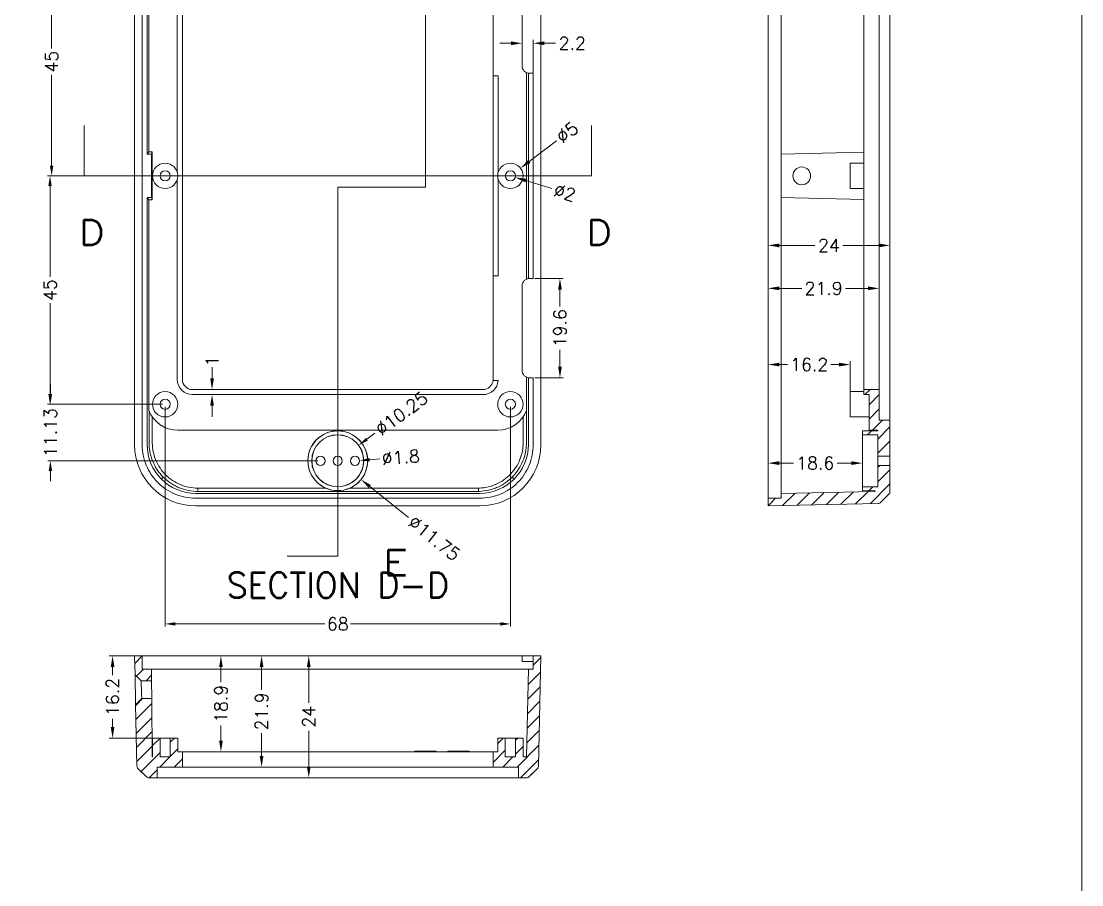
# Model space of a CAD drawing. Header units: millimetres. Extents: x -9806 to -9403, y -2852 to -2311.
# Drawn here: x -9611.5 to -9402.7, y -2581.8 to -2411.7 of the extents above; entities that cross this region are included whole.
import ezdxf
from ezdxf.lldxf.tags import DXFTag

# ---------------------------------------------------------------- set-up
doc = ezdxf.new("R2010")
doc.units = ezdxf.units.MM
doc.layers.get('0').update_dxf_attribs({"linetype": 'CONTINUOUS'})
doc.layers.get('Defpoints').update_dxf_attribs({"linetype": 'CONTINUOUS'})
doc.layers.add('5', color=7, linetype='CONTINUOUS', true_color=0xffffff)
doc.layers.add('dim', color=82, linetype='CONTINUOUS', lineweight=9)
doc.styles.add('DEFAULT', font='simplex.shx')
doc.styles.add('ROMANC', font='romanc.shx', dxfattribs={"bigfont": 'gbcbig.shx'})
tags = doc.linetypes.add('PHANTOM', pattern=[50.5, 18, -6.5, 6.5, -6.5, 6.5, -6.5]).pattern_tags.tags
tags[14:15] = [DXFTag(74, 4), DXFTag(75, 0), DXFTag(340, '0'), DXFTag(46, 0.0), DXFTag(50, 0.0), DXFTag(44, 0.0), DXFTag(45, 0.0)]
tags[12:13] = [DXFTag(74, 4), DXFTag(75, 0), DXFTag(340, '0'), DXFTag(46, 0.0), DXFTag(50, 0.0), DXFTag(44, 0.0), DXFTag(45, 0.0)]
tags[10:11] = [DXFTag(74, 4), DXFTag(75, 0), DXFTag(340, '0'), DXFTag(46, 0.0), DXFTag(50, 0.0), DXFTag(44, 0.0), DXFTag(45, 0.0)]
tags[8:9] = [DXFTag(74, 4), DXFTag(75, 0), DXFTag(340, '0'), DXFTag(46, 0.0), DXFTag(50, 0.0), DXFTag(44, 0.0), DXFTag(45, 0.0)]
tags[6:7] = [DXFTag(74, 4), DXFTag(75, 0), DXFTag(340, '0'), DXFTag(46, 0.0), DXFTag(50, 0.0), DXFTag(44, 0.0), DXFTag(45, 0.0)]
tags[4:5] = [DXFTag(74, 4), DXFTag(75, 0), DXFTag(340, '0'), DXFTag(46, 0.0), DXFTag(50, 0.0), DXFTag(44, 0.0), DXFTag(45, 0.0)]
doc.dimstyles.new('YanXiu', dxfattribs={"dimtxt": 2.5, "dimasz": 2.2, "dimexe": 0.66, "dimexo": 0.66, "dimgap": 0.66, "dimtad": 0, "dimdsep": 46, "dimtxsty": 'ROMANC', "dimcen": 0, "dimclrd": 256, "dimclre": 131, "dimclrt": 42, "dimazin": 2, "dimtfac": 1, "dimtofl": 0, "dimtmove": 0, "dimatfit": 3, "dimfxl": 0, "dimlwd": 5, "dimlwe": 5, "dimarcsym": 0})

# ---------------------------------------------------------------- blocks, each defined once
blk = doc.blocks.new('ASSORTED_DRAFT7')
at = {"color": 32}
blk.add_solid([(1469.37, 922.24), (1469.89, 918.24), (1468.84, 918.24), (1469.37, 922.24)], dxfattribs=at)
blk = doc.blocks.new('ASSORTED_DRAFT8')
at = {"color": 32}
blk.add_solid([(1569.77, 922.24), (1570.3, 918.24), (1569.25, 918.24), (1569.77, 922.24)], dxfattribs=at)
blk = doc.blocks.new('ASSORTED_DRAFT9')
at = {"color": 32}
blk.add_solid([(1509.57, 836.91), (1513.57, 837.44), (1513.57, 836.38), (1509.57, 836.91)], dxfattribs=at)
blk = doc.blocks.new('*D34')
at = {"color": 131, "lineweight": 5}
for p, q in [((-3127.3, -2021.76), (-3127.3, -2012.34)), ((-3111.1, -2019.17), (-3111.1, -2012.34))]:
    blk.add_line(p, q, dxfattribs=at)
at = {"lineweight": 5}
for p, q in [((-3125.1, -2013), (-3123.49, -2013)), ((-3113.3, -2013), (-3114.91, -2013))]:
    blk.add_line(p, q, dxfattribs=at)
for points in [[(-3125.1, -2012.63), (-3125.1, -2013.36), (-3127.3, -2013)], [(-3113.3, -2012.63), (-3113.3, -2013.36), (-3111.1, -2013)]]:
    blk.add_solid(points)
at = {"layer": 'Defpoints', "color": 0}
for p in [(-3127.3, -2013), (-3111.1, -2019.83), (-3127.3, -2022.42)]:
    blk.add_point(p, dxfattribs=at)
at = {"color": 42, "insert": (-3119.2, -2013), "char_height": 2.5, "attachment_point": 5, "style": 'ROMANC'}
blk.add_mtext('16.2', dxfattribs=at)
blk = doc.blocks.new('*D35')
at = {"color": 131, "lineweight": 5}
for p, q in [((-3127.3, -2032.61), (-3127.3, -2033.07)), ((-3108.7, -2032.61), (-3108.7, -2033.07))]:
    blk.add_line(p, q, dxfattribs=at)
at = {"lineweight": 5}
for p, q in [((-3125.1, -2032.41), (-3122.29, -2032.41)), ((-3110.9, -2032.41), (-3113.71, -2032.41))]:
    blk.add_line(p, q, dxfattribs=at)
for points in [[(-3125.1, -2032.04), (-3125.1, -2032.78), (-3127.3, -2032.41)], [(-3110.9, -2032.04), (-3110.9, -2032.78), (-3108.7, -2032.41)]]:
    blk.add_solid(points)
at = {"layer": 'Defpoints', "color": 0}
for p in [(-3127.3, -2031.95), (-3108.7, -2031.95), (-3127.3, -2032.41)]:
    blk.add_point(p, dxfattribs=at)
at = {"color": 42, "insert": (-3118, -2032.41), "char_height": 2.5, "attachment_point": 5, "style": 'ROMANC'}
blk.add_mtext('18.6', dxfattribs=at)
blk = doc.blocks.new('*D36')
at = {"color": 131, "lineweight": 5}
for p, q in [((-3127.3, -1999.88), (-3127.3, -1997.32)), ((-3105.4, -1999.88), (-3105.4, -1997.32))]:
    blk.add_line(p, q, dxfattribs=at)
at = {"lineweight": 5}
for p, q in [((-3125.1, -1997.98), (-3120.64, -1997.98)), ((-3107.6, -1997.98), (-3112.06, -1997.98))]:
    blk.add_line(p, q, dxfattribs=at)
for points in [[(-3125.1, -1997.61), (-3125.1, -1998.34), (-3127.3, -1997.98)], [(-3107.6, -1997.61), (-3107.6, -1998.34), (-3105.4, -1997.98)]]:
    blk.add_solid(points)
at = {"layer": 'Defpoints', "color": 0}
for p in [(-3105.4, -1997.98), (-3127.3, -2000.54), (-3105.4, -2000.54)]:
    blk.add_point(p, dxfattribs=at)
at = {"color": 42, "insert": (-3116.35, -1997.98), "char_height": 2.5, "attachment_point": 5, "style": 'ROMANC'}
blk.add_mtext('21.9', dxfattribs=at)
blk = doc.blocks.new('*D37')
at = {"color": 131, "lineweight": 5}
for p, q in [((-3127.3, -1990.91), (-3127.3, -1988.86)), ((-3103.3, -1990.91), (-3103.3, -1988.86))]:
    blk.add_line(p, q, dxfattribs=at)
at = {"lineweight": 5}
for p, q in [((-3125.1, -1989.52), (-3118.05, -1989.52)), ((-3105.5, -1989.52), (-3112.56, -1989.52))]:
    blk.add_line(p, q, dxfattribs=at)
for points in [[(-3125.1, -1989.15), (-3125.1, -1989.89), (-3127.3, -1989.52)], [(-3105.5, -1989.15), (-3105.5, -1989.89), (-3103.3, -1989.52)]]:
    blk.add_solid(points)
at = {"layer": 'Defpoints', "color": 0}
for p in [(-3103.3, -1989.52), (-3127.3, -1991.57), (-3103.3, -1991.57)]:
    blk.add_point(p, dxfattribs=at)
at = {"color": 42, "insert": (-3115.3, -1989.52), "char_height": 2.5, "attachment_point": 5, "style": 'ROMANC'}
blk.add_mtext('24', dxfattribs=at)
blk = doc.blocks.new('*D38')
at = {"lineweight": 5}
blk.add_line((-3168.97, -1968.89), (-3174.31, -1972.97), dxfattribs=at)
blk.add_solid([(-3174.53, -1972.68), (-3174.09, -1973.26), (-3176.06, -1974.3)])
at = {"layer": 'Defpoints', "color": 0}
for p in [(-3176.06, -1974.3), (-3180.03, -1977.34)]:
    blk.add_point(p, dxfattribs=at)
at = {"color": 42, "insert": (-3166.84, -1967.26), "char_height": 2.5, "attachment_point": 5, "rotation": 37.4032, "style": 'ROMANC'}
blk.add_mtext('∅5', dxfattribs=at)
blk = doc.blocks.new('*D39')
at = {"lineweight": 5}
blk.add_line((-3169.9, -1978.33), (-3174.98, -1976.76), dxfattribs=at)
blk.add_solid([(-3174.88, -1976.41), (-3175.09, -1977.11), (-3177.09, -1976.12)])
at = {"layer": 'Defpoints', "color": 0}
for p in [(-3179, -1975.53), (-3177.09, -1976.12)]:
    blk.add_point(p, dxfattribs=at)
at = {"color": 42, "insert": (-3167.33, -1979.12), "char_height": 2.5, "attachment_point": 5, "rotation": 342.8758, "style": 'ROMANC'}
blk.add_mtext('∅2', dxfattribs=at)
blk = doc.blocks.new('*D42')
at = {"lineweight": 5}
for p, q in [((-3177.94, -1949.7), (-3180.14, -1949.7)), ((-3171.34, -1949.7), (-3169.14, -1949.7))]:
    blk.add_line(p, q, dxfattribs=at)
at = {"color": 131, "lineweight": 5}
for p, q in [((-3175.74, -1950.78), (-3175.74, -1949.04)), ((-3173.54, -1955.97), (-3173.54, -1949.04))]:
    blk.add_line(p, q, dxfattribs=at)
for points in [[(-3177.94, -1949.33), (-3177.94, -1950.07), (-3175.74, -1949.7)], [(-3171.34, -1949.33), (-3171.34, -1950.07), (-3173.54, -1949.7)]]:
    blk.add_solid(points)
at = {"layer": 'Defpoints', "color": 0}
for p in [(-3173.54, -1949.7), (-3175.74, -1951.44), (-3173.54, -1956.63)]:
    blk.add_point(p, dxfattribs=at)
at = {"color": 42, "insert": (-3165.86, -1949.7), "char_height": 2.5, "attachment_point": 5, "style": 'ROMANC'}
blk.add_mtext('2.2', dxfattribs=at)
blk = doc.blocks.new('*D43')
at = {"lineweight": 5}
blk.add_line((-3198.1, -2043.14), (-3205.75, -2037.01), dxfattribs=at)
blk.add_solid([(-3205.52, -2036.72), (-3205.98, -2037.29), (-3207.46, -2035.63)])
at = {"layer": 'Defpoints', "color": 0}
for p in [(-3216.62, -2028.27), (-3207.46, -2035.63)]:
    blk.add_point(p, dxfattribs=at)
at = {"color": 42, "insert": (-3193.04, -2047.21), "char_height": 2.5, "attachment_point": 5, "rotation": 321.2351, "style": 'ROMANC'}
blk.add_mtext('∅11.75', dxfattribs=at)
blk = doc.blocks.new('*D20')
at = {"color": 131, "lineweight": 5}
for p, q in [((-3246.2, -2070.38), (-3257.05, -2070.38)), ((-3246.2, -2086.58), (-3257.05, -2086.58))]:
    blk.add_line(p, q, dxfattribs=at)
at = {"lineweight": 5}
for p, q in [((-3256.39, -2072.58), (-3256.39, -2074.19)), ((-3256.39, -2084.38), (-3256.39, -2082.77))]:
    blk.add_line(p, q, dxfattribs=at)
for points in [[(-3256.75, -2072.58), (-3256.02, -2072.58), (-3256.39, -2070.38)], [(-3256.75, -2084.38), (-3256.02, -2084.38), (-3256.39, -2086.58)]]:
    blk.add_solid(points)
at = {"layer": 'Defpoints', "color": 0}
for p in [(-3256.39, -2070.38), (-3245.54, -2070.38), (-3245.54, -2086.58)]:
    blk.add_point(p, dxfattribs=at)
at = {"color": 42, "insert": (-3256.39, -2078.48), "char_height": 2.5, "attachment_point": 5, "rotation": 90, "style": 'ROMANC'}
blk.add_mtext('16.2', dxfattribs=at)
blk = doc.blocks.new('*D21')
at = {"color": 131, "lineweight": 5}
for p, q in [((-3237.8, -2070.38), (-3234.39, -2070.38)), ((-3237.8, -2089.28), (-3234.39, -2089.28))]:
    blk.add_line(p, q, dxfattribs=at)
at = {"lineweight": 5}
for p, q in [((-3235.05, -2072.58), (-3235.05, -2075.54)), ((-3235.05, -2087.08), (-3235.05, -2084.12))]:
    blk.add_line(p, q, dxfattribs=at)
for points in [[(-3235.41, -2072.58), (-3234.68, -2072.58), (-3235.05, -2070.38)], [(-3235.41, -2087.08), (-3234.68, -2087.08), (-3235.05, -2089.28)]]:
    blk.add_solid(points)
at = {"layer": 'Defpoints', "color": 0}
for p in [(-3238.46, -2070.38), (-3235.05, -2070.38), (-3238.46, -2089.28)]:
    blk.add_point(p, dxfattribs=at)
at = {"color": 42, "insert": (-3235.05, -2079.83), "char_height": 2.5, "attachment_point": 5, "rotation": 90, "style": 'ROMANC'}
blk.add_mtext('18.9', dxfattribs=at)
blk = doc.blocks.new('*D22')
at = {"color": 131, "lineweight": 5}
for p, q in [((-3224.15, -2070.38), (-3227.7, -2070.38)), ((-3224.15, -2092.28), (-3227.7, -2092.28))]:
    blk.add_line(p, q, dxfattribs=at)
at = {"lineweight": 5}
for p, q in [((-3227.04, -2072.58), (-3227.04, -2077.04)), ((-3227.04, -2090.08), (-3227.04, -2085.62))]:
    blk.add_line(p, q, dxfattribs=at)
for points in [[(-3227.41, -2072.58), (-3226.67, -2072.58), (-3227.04, -2070.38)], [(-3227.41, -2090.08), (-3226.67, -2090.08), (-3227.04, -2092.28)]]:
    blk.add_solid(points)
at = {"layer": 'Defpoints', "color": 0}
for p in [(-3227.04, -2070.38), (-3223.49, -2070.38), (-3223.49, -2092.28)]:
    blk.add_point(p, dxfattribs=at)
at = {"color": 42, "insert": (-3227.04, -2081.33), "char_height": 2.5, "attachment_point": 5, "rotation": 90, "style": 'ROMANC'}
blk.add_mtext('21.9', dxfattribs=at)
blk = doc.blocks.new('*D23')
at = {"color": 131, "lineweight": 5}
for p, q in [((-3215.5, -2070.38), (-3218.41, -2070.38)), ((-3213.68, -2094.38), (-3218.41, -2094.38))]:
    blk.add_line(p, q, dxfattribs=at)
at = {"lineweight": 5}
for p, q in [((-3217.75, -2072.58), (-3217.75, -2079.63)), ((-3217.75, -2092.18), (-3217.75, -2085.12))]:
    blk.add_line(p, q, dxfattribs=at)
for points in [[(-3218.12, -2072.58), (-3217.39, -2072.58), (-3217.75, -2070.38)], [(-3218.12, -2092.18), (-3217.39, -2092.18), (-3217.75, -2094.38)]]:
    blk.add_solid(points)
at = {"layer": 'Defpoints', "color": 0}
for p in [(-3217.75, -2070.38), (-3214.84, -2070.38), (-3213.02, -2094.38)]:
    blk.add_point(p, dxfattribs=at)
at = {"color": 42, "insert": (-3217.75, -2082.38), "char_height": 2.5, "attachment_point": 5, "rotation": 90, "style": 'ROMANC'}
blk.add_mtext('24', dxfattribs=at)
blk = doc.blocks.new('*D24')
at = {"lineweight": 5}
for p, q in [((-3236.8, -2015.72), (-3236.8, -2013.52)), ((-3236.8, -2021.12), (-3236.8, -2023.32))]:
    blk.add_line(p, q, dxfattribs=at)
at = {"color": 131, "lineweight": 5}
for p, q in [((-3235.18, -2017.92), (-3237.46, -2017.92)), ((-3235.18, -2018.92), (-3237.46, -2018.92))]:
    blk.add_line(p, q, dxfattribs=at)
for points in [[(-3237.17, -2015.72), (-3236.43, -2015.72), (-3236.8, -2017.92)], [(-3237.17, -2021.12), (-3236.43, -2021.12), (-3236.8, -2018.92)]]:
    blk.add_solid(points)
at = {"layer": 'Defpoints', "color": 0}
for p in [(-3236.8, -2017.92), (-3234.52, -2017.92), (-3234.52, -2018.92)]:
    blk.add_point(p, dxfattribs=at)
at = {"color": 42, "insert": (-3236.8, -2012.32), "char_height": 2.5, "attachment_point": 5, "rotation": 90, "style": 'ROMANC'}
blk.add_mtext('1', dxfattribs=at)
blk = doc.blocks.new('*D25')
at = {"color": 131, "lineweight": 5}
for p, q in [((-3173.23, -1996.02), (-3167.62, -1996.02)), ((-3173.23, -2015.62), (-3167.62, -2015.62))]:
    blk.add_line(p, q, dxfattribs=at)
at = {"lineweight": 5}
for p, q in [((-3168.28, -1998.22), (-3168.28, -2001.53)), ((-3168.28, -2013.42), (-3168.28, -2010.11))]:
    blk.add_line(p, q, dxfattribs=at)
for points in [[(-3168.64, -1998.22), (-3167.91, -1998.22), (-3168.28, -1996.02)], [(-3168.64, -2013.42), (-3167.91, -2013.42), (-3168.28, -2015.62)]]:
    blk.add_solid(points)
at = {"layer": 'Defpoints', "color": 0}
for p in [(-3173.89, -1996.02), (-3168.28, -1996.02), (-3173.89, -2015.62)]:
    blk.add_point(p, dxfattribs=at)
at = {"color": 42, "insert": (-3168.28, -2005.82), "char_height": 2.5, "attachment_point": 5, "rotation": 90, "style": 'ROMANC'}
blk.add_mtext('19.6', dxfattribs=at)
blk = doc.blocks.new('*D6')
at = {"layer": 'Defpoints', "color": 0}
for p in [(-3207.93, -2028.9), (-3216.16, -2035.01)]:
    blk.add_point(p, dxfattribs=at)
at = {"layer": 'dim', "lineweight": 5}
blk.add_line((-3204.71, -2026.51), (-3206.32, -2027.7), dxfattribs=at)
at = {"layer": 'dim'}
blk.add_solid([(-3206.52, -2027.44), (-3206.12, -2027.97), (-3207.93, -2028.9)], dxfattribs=at)
at = {"layer": 'dim', "color": 42, "insert": (-3199.49, -2022.63), "char_height": 2.5, "attachment_point": 5, "rotation": 36.5862, "style": 'ROMANC'}
blk.add_mtext('∅10.25', dxfattribs=at)
blk = doc.blocks.new('*D7')
at = {"layer": 'Defpoints', "color": 0}
for p in [(-3209.54, -2032.02), (-3207.75, -2031.88)]:
    blk.add_point(p, dxfattribs=at)
at = {"layer": 'dim', "lineweight": 5}
blk.add_line((-3203.76, -2031.58), (-3205.75, -2031.73), dxfattribs=at)
at = {"layer": 'dim'}
blk.add_solid([(-3205.78, -2031.4), (-3205.73, -2032.06), (-3207.75, -2031.88)], dxfattribs=at)
at = {"layer": 'dim', "color": 42, "insert": (-3199.64, -2031.26), "char_height": 2.5, "attachment_point": 5, "rotation": 4.367, "style": 'ROMANC'}
blk.add_mtext('∅1.8', dxfattribs=at)
blk = doc.blocks.new('*D55')
at = {"layer": 'Defpoints', "color": 0}
for p in [(-3246.04, -2020.82), (-3178.04, -2020.82), (-3178.04, -2064.09)]:
    blk.add_point(p, dxfattribs=at)
at = {"layer": 'dim', "color": 131, "lineweight": 5}
for p, q in [((-3246.04, -2021.32), (-3246.04, -2064.59)), ((-3178.04, -2021.32), (-3178.04, -2064.59))]:
    blk.add_line(p, q, dxfattribs=at)
at = {"layer": 'dim', "lineweight": 5}
for p, q in [((-3244.04, -2064.09), (-3214.57, -2064.09)), ((-3180.04, -2064.09), (-3209.52, -2064.09))]:
    blk.add_line(p, q, dxfattribs=at)
at = {"layer": 'dim'}
for points in [[(-3244.04, -2063.75), (-3244.04, -2064.42), (-3246.04, -2064.09)], [(-3180.04, -2063.75), (-3180.04, -2064.42), (-3178.04, -2064.09)]]:
    blk.add_solid(points, dxfattribs=at)
at = {"layer": 'dim', "color": 42, "insert": (-3212.04, -2064.09), "char_height": 2.5, "attachment_point": 5, "style": 'ROMANC'}
blk.add_mtext('68', dxfattribs=at)
blk = doc.blocks.new('*D56')
at = {"layer": 'Defpoints', "color": 0}
for p in [(-3268.71, -1975.82), (-3246.18, -1975.82), (-3246.04, -2020.82)]:
    blk.add_point(p, dxfattribs=at)
at = {"layer": 'dim', "color": 131, "lineweight": 5}
for p, q in [((-3246.68, -1975.82), (-3269.21, -1975.82)), ((-3246.54, -2020.82), (-3269.21, -2020.82))]:
    blk.add_line(p, q, dxfattribs=at)
at = {"layer": 'dim', "lineweight": 5}
for p, q in [((-3268.71, -1977.82), (-3268.71, -1995.74)), ((-3268.71, -2018.82), (-3268.71, -2000.9))]:
    blk.add_line(p, q, dxfattribs=at)
at = {"layer": 'dim'}
for points in [[(-3269.04, -1977.82), (-3268.38, -1977.82), (-3268.71, -1975.82)], [(-3269.04, -2018.82), (-3268.38, -2018.82), (-3268.71, -2020.82)]]:
    blk.add_solid(points, dxfattribs=at)
at = {"layer": 'dim', "color": 42, "insert": (-3268.71, -1998.32), "char_height": 2.5, "attachment_point": 5, "rotation": 90, "style": 'ROMANC'}
blk.add_mtext('45', dxfattribs=at)
blk = doc.blocks.new('*D57')
at = {"layer": 'Defpoints', "color": 0}
for p in [(-3268.39, -1930.82), (-3246.04, -1930.82), (-3256.15, -1975.82)]:
    blk.add_point(p, dxfattribs=at)
at = {"layer": 'dim', "color": 131, "lineweight": 5}
for p, q in [((-3246.54, -1930.82), (-3268.89, -1930.82)), ((-3256.65, -1975.82), (-3268.89, -1975.82))]:
    blk.add_line(p, q, dxfattribs=at)
at = {"layer": 'dim', "lineweight": 5}
for p, q in [((-3268.39, -1932.82), (-3268.39, -1950.74)), ((-3268.39, -1973.82), (-3268.39, -1955.9))]:
    blk.add_line(p, q, dxfattribs=at)
at = {"layer": 'dim'}
for points in [[(-3268.73, -1932.82), (-3268.06, -1932.82), (-3268.39, -1930.82)], [(-3268.73, -1973.82), (-3268.06, -1973.82), (-3268.39, -1975.82)]]:
    blk.add_solid(points, dxfattribs=at)
at = {"layer": 'dim', "color": 42, "insert": (-3268.39, -1953.32), "char_height": 2.5, "attachment_point": 5, "rotation": 90, "style": 'ROMANC'}
blk.add_mtext('45', dxfattribs=at)
blk = doc.blocks.new('*D64')
at = {"layer": 'Defpoints', "color": 0}
for p in [(-3268.64, -2020.82), (-3246.04, -2020.82), (-3215.44, -2031.95)]:
    blk.add_point(p, dxfattribs=at)
at = {"layer": 'dim', "lineweight": 5}
for p, q in [((-3268.64, -2018.82), (-3268.64, -2016.82)), ((-3268.64, -2033.95), (-3268.64, -2035.95))]:
    blk.add_line(p, q, dxfattribs=at)
at = {"layer": 'dim', "color": 131, "lineweight": 5}
for p, q in [((-3246.54, -2020.82), (-3269.14, -2020.82)), ((-3215.94, -2031.95), (-3269.14, -2031.95))]:
    blk.add_line(p, q, dxfattribs=at)
at = {"layer": 'dim'}
for points in [[(-3268.97, -2018.82), (-3268.3, -2018.82), (-3268.64, -2020.82)], [(-3268.97, -2033.95), (-3268.3, -2033.95), (-3268.64, -2031.95)]]:
    blk.add_solid(points, dxfattribs=at)
at = {"layer": 'dim', "color": 42, "insert": (-3268.64, -2026.39), "char_height": 2.5, "attachment_point": 5, "rotation": 90, "style": 'ROMANC'}
blk.add_mtext('11.13', dxfattribs=at)

msp = doc.modelspace()

# ---------------------------------------------------------------- linework, layer by layer
at = {"color": 7, "linetype": 'Continuous'}
for p, q in [((-9445.379, -2485.266), (-9444.379, -2484.266)), ((-9444.568, -2487.269), (-9442.568, -2485.269)), ((-9444.568, -2490.083), (-9442.568, -2488.083)), ((-9443.982, -2492.312), (-9441.936, -2490.266)), ((-9442.868, -2494.012), (-9440.468, -2491.612)), ((-9444.85, -2493.18), (-9444.078, -2492.408)), ((-9442.868, -2496.826), (-9440.468, -2494.426)), ((-9440.625, -2497.398), (-9440.468, -2497.241)), ((-9442.868, -2499.641), (-9442.425, -2499.198)), ((-9442.868, -2502.455), (-9440.468, -2500.055)), ((-9450.095, -2506.868), (-9447.643, -2504.416)), ((-9447.22, -2506.808), (-9444.768, -2504.356)), ((-9444.664, -2504.251), (-9443.819, -2503.406)), ((-9444.346, -2506.747), (-9440.468, -2502.869)), ((-9464.468, -2507.169), (-9462.968, -2505.669)), ((-9461.593, -2507.109), (-9459.141, -2504.657)), ((-9458.719, -2507.049), (-9456.267, -2504.597)), ((-9455.844, -2506.988), (-9453.392, -2504.536)), ((-9452.969, -2506.928), (-9450.517, -2504.476)), ((-9589.179, -2538.211), (-9587.71, -2536.742)), ((-9510.706, -2538.54), (-9509.213, -2537.047)), ((-9588.864, -2540.71), (-9587.476, -2539.323)), ((-9511.725, -2542.373), (-9509.273, -2539.921)), ((-9511.664, -2539.498), (-9511.489, -2539.323)), ((-9586.962, -2541.623), (-9585.894, -2540.555)), ((-9511.785, -2545.248), (-9509.333, -2542.796)), ((-9589.006, -2546.481), (-9587.648, -2545.123)), ((-9588.948, -2549.237), (-9585.846, -2546.135)), ((-9511.845, -2548.122), (-9509.393, -2545.67)), ((-9588.89, -2551.994), (-9585.821, -2548.925)), ((-9511.905, -2550.997), (-9509.453, -2548.545)), ((-9588.832, -2554.751), (-9585.797, -2551.715)), ((-9511.965, -2553.871), (-9509.514, -2551.419)), ((-9588.775, -2557.507), (-9585.773, -2554.505)), ((-9585.727, -2554.46), (-9584.208, -2552.94)), ((-9582.208, -2553.755), (-9581.378, -2552.925)), ((-9517.708, -2553.985), (-9516.648, -2552.925)), ((-9514.208, -2553.299), (-9513.834, -2552.925)), ((-9513.903, -2558.623), (-9509.574, -2554.294)), ((-9587.955, -2559.501), (-9584.208, -2555.755)), ((-9584.261, -2558.623), (-9582.261, -2556.623)), ((-9582.208, -2556.569), (-9580.708, -2555.069)), ((-9518.611, -2557.702), (-9516.208, -2555.299)), ((-9516.717, -2558.623), (-9514.717, -2556.623)), ((-9514.208, -2556.114), (-9512.708, -2554.614)), ((-9581.447, -2558.623), (-9579.805, -2556.981)), ((-9513.188, -2560.723), (-9509.634, -2557.169)), ((-9586.361, -2560.723), (-9584.805, -2559.166))]:
    msp.add_line(p, q, dxfattribs=at)
at = {"layer": '5', "color": 7, "linetype": 'PHANTOM', "lineweight": 0}
for p, q in [((-9531.906, -2367.218), (-9531.906, -2444.373)), ((-9499.255, -2442.168), (-9599.16, -2442.168)), ((-9549.208, -2444.373), (-9549.208, -2517.119)), ((-9531.906, -2444.373), (-9549.208, -2444.373))]:
    msp.add_line(p, q, dxfattribs=at)
at = {"layer": '5', "color": 7, "linetype": 'Continuous', "lineweight": 0}
for p, q in [((-9589.21, -2389.166), (-9589.21, -2495.171)), ((-9587.71, -2389.168), (-9587.71, -2495.169)), ((-9586.755, -2437.918), (-9586.755, -2389.221)), ((-9509.206, -2495.171), (-9509.206, -2389.166)), ((-9464.468, -2389.168), (-9464.468, -2495.169)), ((-9461.868, -2437.918), (-9461.868, -2389.221)), ((-9586.393, -2437.465), (-9586.393, -2398.196)), ((-9440.468, -2486.166), (-9440.468, -2398.173)), ((-9580.805, -2402.073), (-9580.805, -2441.478)), ((-9579.805, -2482.266), (-9579.805, -2402.073)), ((-9518.611, -2422.468), (-9518.611, -2402.073)), ((-9445.568, -2482.266), (-9445.568, -2402.073)), ((-9442.568, -2482.266), (-9442.568, -2402.073)), ((-9512.906, -2403.868), (-9512.906, -2420.468)), ((-9518.611, -2422.468), (-9518.611, -2461.868)), ((-9518.611, -2422.468), (-9517.611, -2422.468)), ((-9517.611, -2441.478), (-9517.611, -2422.468)), ((-9512.023, -2462.501), (-9512.023, -2421.836)), ((-9511.661, -2462.389), (-9511.661, -2421.947)), ((-9511.406, -2421.968), (-9510.706, -2421.968)), ((-9510.706, -2462.368), (-9510.706, -2421.968)), ((-9599.16, -2432.218), (-9599.16, -2442.168)), ((-9499.255, -2432.218), (-9499.255, -2442.168)), ((-9586.393, -2437.465), (-9586.755, -2437.918)), ((-9586.393, -2437.465), (-9585.754, -2437.465)), ((-9585.905, -2437.918), (-9585.754, -2437.465)), ((-9585.754, -2446.871), (-9585.754, -2437.465)), ((-9461.868, -2437.918), (-9445.568, -2437.492)), ((-9585.905, -2437.918), (-9586.755, -2437.918)), ((-9585.905, -2446.418), (-9585.905, -2437.918)), ((-9461.868, -2446.418), (-9461.868, -2437.918)), ((-9448.265, -2439.668), (-9445.568, -2439.668)), ((-9448.265, -2444.668), (-9448.265, -2439.668)), ((-9580.805, -2442.859), (-9580.805, -2482.266)), ((-9517.611, -2461.868), (-9517.611, -2442.859)), ((-9448.265, -2444.668), (-9445.568, -2444.668)), ((-9586.755, -2495.116), (-9586.755, -2446.418)), ((-9586.755, -2446.418), (-9585.905, -2446.418)), ((-9586.393, -2446.871), (-9586.755, -2446.418)), ((-9586.393, -2488.371), (-9586.393, -2446.871)), ((-9586.393, -2446.871), (-9585.754, -2446.871)), ((-9585.905, -2446.418), (-9585.754, -2446.871)), ((-9461.868, -2495.116), (-9461.868, -2446.418)), ((-9461.868, -2446.418), (-9445.568, -2446.845)), ((-9518.611, -2482.266), (-9518.611, -2461.868)), ((-9517.611, -2461.868), (-9518.611, -2461.868)), ((-9510.706, -2462.368), (-9511.406, -2462.368)), ((-9512.906, -2463.868), (-9512.906, -2480.468)), ((-9518.621, -2482.468), (-9517.617, -2482.468)), ((-9512.023, -2488.371), (-9512.023, -2481.835)), ((-9511.661, -2495.116), (-9511.661, -2481.945)), ((-9511.406, -2481.968), (-9510.706, -2481.968)), ((-9510.706, -2495.169), (-9510.706, -2481.968)), ((-9445.568, -2484.266), (-9445.568, -2482.266)), ((-9442.568, -2482.266), (-9442.568, -2484.266)), ((-9520.611, -2484.266), (-9577.805, -2484.266)), ((-9577.805, -2485.266), (-9520.611, -2485.266)), ((-9448.265, -2484.668), (-9445.568, -2484.668)), ((-9448.265, -2489.668), (-9448.265, -2484.668)), ((-9445.568, -2484.266), (-9445.568, -2485.266)), ((-9445.568, -2484.266), (-9442.568, -2484.266)), ((-9445.568, -2485.266), (-9444.568, -2485.266)), ((-9444.568, -2492.266), (-9444.568, -2485.266)), ((-9442.568, -2490.266), (-9442.568, -2484.266)), ((-9440.468, -2490.266), (-9440.468, -2486.166)), ((-9586.37, -2488.428), (-9586.37, -2494.726)), ((-9585.728, -2494.717), (-9585.728, -2489.628)), ((-9512.688, -2489.628), (-9512.688, -2494.714)), ((-9512.046, -2488.428), (-9512.046, -2494.726)), ((-9448.265, -2489.668), (-9444.568, -2489.668)), ((-9442.568, -2490.266), (-9440.468, -2490.266)), ((-9440.468, -2497.398), (-9440.468, -2490.266)), ((-9517.711, -2492.266), (-9580.705, -2492.266)), ((-9445.868, -2492.424), (-9442.868, -2492.398)), ((-9445.868, -2492.424), (-9445.868, -2493.171)), ((-9445.868, -2493.171), (-9442.868, -2493.198)), ((-9445.868, -2503.424), (-9445.868, -2493.171)), ((-9444.568, -2492.266), (-9442.868, -2492.266)), ((-9443.497, -2492.266), (-9443.497, -2492.403)), ((-9442.868, -2492.398), (-9442.868, -2492.266)), ((-9442.868, -2497.398), (-9442.868, -2493.198)), ((-9461.868, -2504.714), (-9461.868, -2495.116)), ((-9440.468, -2497.398), (-9442.868, -2497.398)), ((-9442.868, -2499.198), (-9442.868, -2497.398)), ((-9440.468, -2499.198), (-9440.468, -2497.398)), ((-9440.468, -2499.198), (-9442.868, -2499.198)), ((-9442.868, -2503.398), (-9442.868, -2499.198)), ((-9440.468, -2504.462), (-9440.468, -2499.198)), ((-9583.944, -2501.903), (-9583.559, -2501.518)), ((-9514.472, -2501.903), (-9514.857, -2501.518)), ((-9576.762, -2504.329), (-9576.755, -2503.687)), ((-9521.646, -2504.329), (-9576.762, -2504.329)), ((-9551.609, -2503.687), (-9576.755, -2503.687)), ((-9521.658, -2503.687), (-9546.806, -2503.687)), ((-9521.498, -2504.328), (-9521.519, -2503.686)), ((-9461.868, -2504.714), (-9443.497, -2504.329)), ((-9445.868, -2503.424), (-9442.868, -2503.398)), ((-9445.868, -2503.424), (-9445.868, -2504.171)), ((-9445.868, -2504.171), (-9443.364, -2504.193)), ((-9443.364, -2504.193), (-9443.497, -2504.329)), ((-9577.213, -2505.669), (-9521.203, -2505.669)), ((-9577.157, -2504.714), (-9521.259, -2504.714)), ((-9464.468, -2507.169), (-9464.468, -2505.669)), ((-9464.468, -2505.669), (-9461.868, -2505.669)), ((-9461.868, -2504.714), (-9461.868, -2505.669)), ((-9440.61, -2504.812), (-9442.239, -2506.475)), ((-9577.213, -2507.169), (-9521.203, -2507.169)), ((-9464.468, -2507.169), (-9442.794, -2506.715)), ((-9559.158, -2517.119), (-9549.208, -2517.119)), ((-9589.21, -2536.723), (-9587.71, -2536.723)), ((-9589.21, -2536.723), (-9589.132, -2540.448)), ((-9587.71, -2536.723), (-9587.71, -2539.323)), ((-9521.203, -2536.723), (-9577.213, -2536.723)), ((-9512.906, -2536.723), (-9512.906, -2537.823)), ((-9512.906, -2536.723), (-9511.406, -2536.723)), ((-9511.406, -2537.823), (-9512.906, -2537.823)), ((-9511.406, -2536.723), (-9510.706, -2536.723)), ((-9511.406, -2537.823), (-9510.706, -2537.823)), ((-9510.706, -2539.323), (-9510.706, -2536.723)), ((-9510.706, -2536.723), (-9509.206, -2536.723)), ((-9509.66, -2558.397), (-9509.206, -2536.723)), ((-9585.905, -2539.323), (-9587.71, -2539.323)), ((-9585.885, -2541.623), (-9585.905, -2539.323)), ((-9585.905, -2539.323), (-9577.157, -2539.323)), ((-9577.157, -2539.323), (-9521.259, -2539.323)), ((-9521.259, -2539.323), (-9511.661, -2539.323)), ((-9512.023, -2556.623), (-9511.661, -2539.323)), ((-9510.706, -2539.323), (-9511.661, -2539.323)), ((-9589.132, -2540.448), (-9587.932, -2541.623)), ((-9587.932, -2541.623), (-9585.885, -2541.623)), ((-9585.855, -2545.123), (-9585.885, -2541.623)), ((-9589.009, -2546.348), (-9587.809, -2545.123)), ((-9587.809, -2545.123), (-9585.855, -2545.123)), ((-9585.754, -2556.623), (-9585.855, -2545.123)), ((-9589.009, -2546.348), (-9588.756, -2558.397)), ((-9585.708, -2552.925), (-9585.708, -2556.623)), ((-9584.208, -2552.925), (-9585.708, -2552.925)), ((-9584.208, -2552.925), (-9584.208, -2556.623)), ((-9583.208, -2552.925), (-9584.208, -2552.925)), ((-9582.208, -2552.925), (-9583.208, -2552.925)), ((-9582.208, -2556.623), (-9582.208, -2552.925)), ((-9580.708, -2552.925), (-9582.208, -2552.925)), ((-9580.708, -2555.623), (-9580.708, -2552.925)), ((-9517.708, -2552.925), (-9517.708, -2555.623)), ((-9516.208, -2552.925), (-9517.708, -2552.925)), ((-9515.208, -2552.925), (-9516.208, -2552.925)), ((-9516.208, -2552.925), (-9516.208, -2556.623)), ((-9514.208, -2552.925), (-9515.208, -2552.925)), ((-9514.208, -2556.623), (-9514.208, -2552.925)), ((-9512.708, -2552.925), (-9514.208, -2552.925)), ((-9512.708, -2556.623), (-9512.708, -2552.925)), ((-9585.754, -2556.623), (-9585.708, -2556.623)), ((-9584.208, -2556.623), (-9582.208, -2556.623)), ((-9579.805, -2555.623), (-9580.708, -2555.623)), ((-9579.805, -2555.623), (-9579.805, -2558.623)), ((-9579.805, -2555.623), (-9577.805, -2555.623)), ((-9577.805, -2555.623), (-9520.611, -2555.623)), ((-9534.006, -2555.523), (-9529.806, -2555.523)), ((-9534.006, -2555.623), (-9534.006, -2555.523)), ((-9529.806, -2555.623), (-9529.806, -2555.523)), ((-9527.506, -2555.523), (-9523.306, -2555.523)), ((-9527.506, -2555.623), (-9527.506, -2555.523)), ((-9523.306, -2555.623), (-9523.306, -2555.523)), ((-9520.611, -2555.623), (-9518.621, -2555.623)), ((-9518.621, -2556.623), (-9518.621, -2555.623)), ((-9518.611, -2555.623), (-9518.621, -2555.623)), ((-9518.611, -2556.623), (-9518.621, -2556.623)), ((-9518.611, -2558.623), (-9518.611, -2555.623)), ((-9517.708, -2555.623), (-9518.611, -2555.623)), ((-9516.208, -2556.623), (-9514.208, -2556.623)), ((-9512.708, -2556.623), (-9512.023, -2556.623)), ((-9584.805, -2558.623), (-9584.805, -2560.723)), ((-9584.805, -2558.623), (-9579.805, -2558.623)), ((-9577.805, -2558.623), (-9579.805, -2558.623)), ((-9577.805, -2558.623), (-9520.611, -2558.623)), ((-9518.611, -2558.623), (-9520.611, -2558.623)), ((-9518.611, -2558.623), (-9513.611, -2558.623)), ((-9513.611, -2560.723), (-9513.611, -2558.623)), ((-9586.853, -2560.58), (-9588.516, -2558.952)), ((-9586.503, -2560.723), (-9584.805, -2560.723)), ((-9584.805, -2560.723), (-9580.705, -2560.723)), ((-9580.705, -2560.723), (-9517.711, -2560.723)), ((-9517.711, -2560.723), (-9513.611, -2560.723)), ((-9513.611, -2560.723), (-9511.913, -2560.723)), ((-9509.9, -2558.952), (-9511.563, -2560.58))]:
    msp.add_line(p, q, dxfattribs=at)
for centre, radius, start, end in [((-9511.406, -2420.468), 1.5, 180, 270), ((-9583.208, -2442.168), 2.5, 90, 270), ((-9583.208, -2442.168), 2.5, 270, 90), ((-9515.208, -2442.168), 2.5, 90, 270), ((-9515.208, -2442.168), 2.5, 270, 90), ((-9511.406, -2463.868), 1.5, 90, 180), ((-9511.406, -2480.468), 1.5, 180, 270), ((-9577.805, -2482.266), 3, 180, 270), ((-9520.611, -2482.266), 3, 270, 356.13572), ((-9520.611, -2482.266), 2, 354.19806, 0), ((-9583.208, -2487.168), 2.5, 90, 270), ((-9583.208, -2487.168), 2.5, 270, 90), ((-9515.208, -2487.168), 2.5, 90, 270), ((-9515.208, -2487.168), 2.5, 270, 90), ((-9549.208, -2498.298), 5.9, 90, 245.98087), ((-9549.208, -2498.298), 5.874, 90, 270), ((-9549.208, -2498.298), 5.1, 90, 270), ((-9549.208, -2498.298), 5.9, 294.01913, 90), ((-9549.208, -2498.298), 5.874, 270, 90), ((-9549.208, -2498.298), 5.1, 270, 90), ((-9442.81, -2505.915), 0.8, 271.20118, 315.60049), ((-9440.968, -2504.462), 0.5, 315.59989, 360), ((-9587.956, -2558.38), 0.8, 181.20118, 225.60039), ((-9510.46, -2558.38), 0.8, 314.39955, 358.79882), ((-9586.503, -2560.223), 0.5, 225.59989, 270.00011), ((-9511.913, -2560.223), 0.5, 270, 314.40013)]:
    msp.add_arc(centre, radius, start, end, dxfattribs=at)
at = {"layer": '5', "color": 7, "linetype": 'Continuous', "lineweight": 0, "extrusion": (0, 0, -1)}
for centre, radius, start, end in [((9583.208, -2442.168), 1, 270, 90), ((9583.208, -2442.168), 1, 90, 270), ((9515.208, -2442.168), 1, 270, 90), ((9515.208, -2442.168), 1, 90, 270), ((9457.818, -2442.168), 1.75, 0, 180), ((9457.818, -2442.168), 1.75, 180, 0), ((9577.805, -2482.266), 2, 270, 0), ((9520.611, -2482.266), 2, 185.80194, 270), ((9583.208, -2487.168), 1, 270, 90), ((9583.208, -2487.168), 1, 90, 270), ((9515.208, -2487.168), 1, 270, 90), ((9515.208, -2487.168), 1, 90, 270), ((9580.705, -2486.166), 6.1, 270, 338.80973), ((9517.711, -2486.166), 6.1, 201.19027, 270), ((9549.208, -2498.298), 5.126, 270, 90), ((9549.208, -2498.298), 5.126, 90, 270), ((9552.608, -2498.298), 0.9, 270, 90), ((9552.608, -2498.298), 0.9, 90, 270), ((9549.208, -2498.298), 0.9, 270, 90), ((9549.208, -2498.298), 0.9, 90, 270), ((9545.808, -2498.298), 0.9, 270, 90), ((9545.808, -2498.298), 0.9, 90, 270)]:
    msp.add_arc(centre, radius, start, end, dxfattribs=at)
for centre, major_axis, ratio, start_param, end_param in [((-9585.87, -2442.168), (0, 1.75), 0.0087269, 4.712389, 7.8539816), ((-9585.87, -2442.168), (0, 1.75), 0.0087269, 1.5707963, 4.712389), ((-9577.207, -2495.166), (8.489, 8.489), 0.9995615, 2.3564138, 3.9268447), ((-9577.153, -2495.112), (6.791, 6.791), 0.9995615, 2.3564138, 3.9267715), ((-9521.263, -2495.112), (-6.791, 6.791), 0.9995615, 2.3564138, 3.9267715), ((-9521.208, -2495.166), (-8.489, 8.489), 0.9995615, 2.3563406, 3.9267715), ((-9549.208, -2498.247), (0, 5.946), 0.9999635, 3.1415927, 3.5573404), ((-9549.208, -2498.247), (0, 5.946), 0.9999635, 2.7258449, 3.1415927)]:
    msp.add_ellipse(centre, major_axis=major_axis, ratio=ratio, start_param=start_param, end_param=end_param, dxfattribs=at)
at = {"layer": '5', "color": 7, "linetype": 'Continuous', "lineweight": 0}
for points, knots in [([(-9584.636, -2502.595), (-9585.12, -2502.11), (-9585.998, -2501.041), (-9586.974, -2499.214), (-9587.575, -2497.232), (-9587.71, -2495.855), (-9587.71, -2495.169)], [0, 0, 0, 0, 0.2499622, 0.4999552, 0.7499563, 1, 1, 1, 1]), ([(-9576.762, -2504.329), (-9577.397, -2504.33), (-9578.022, -2504.268), (-9579.256, -2504.024), (-9579.867, -2503.839), (-9580.738, -2503.478), (-9581.022, -2503.344), (-9581.577, -2503.047), (-9581.85, -2502.883), (-9582.636, -2502.356), (-9583.119, -2501.959), (-9584.005, -2501.073), (-9584.41, -2500.578), (-9585.106, -2499.535), (-9585.4, -2498.983), (-9585.761, -2498.111), (-9585.868, -2497.811), (-9586.051, -2497.208), (-9586.126, -2496.904), (-9586.248, -2496.291), (-9586.294, -2495.981), (-9586.355, -2495.358), (-9586.37, -2495.043), (-9586.37, -2494.726)], [0, 0, 0, 0, 0.125, 0.125, 0.25, 0.25, 0.3125, 0.3125, 0.375, 0.375, 0.5, 0.5, 0.625, 0.625, 0.75, 0.75, 0.8125, 0.8125, 0.875, 0.875, 0.9375, 0.9375, 1, 1, 1, 1]), ([(-9585.728, -2494.717), (-9585.728, -2495.013), (-9585.716, -2495.307), (-9585.658, -2495.89), (-9585.615, -2496.18), (-9585.441, -2497.041), (-9585.266, -2497.611), (-9584.816, -2498.695), (-9584.541, -2499.213), (-9583.887, -2500.198), (-9583.515, -2500.652), (-9582.896, -2501.269), (-9582.679, -2501.465), (-9582.223, -2501.835), (-9581.984, -2502.011), (-9581.247, -2502.498), (-9580.731, -2502.772), (-9579.649, -2503.222), (-9579.079, -2503.398), (-9577.93, -2503.631), (-9577.347, -2503.69), (-9576.755, -2503.687)], [0, 0, 0, 0, 0.0625, 0.0625, 0.125, 0.125, 0.25, 0.25, 0.375, 0.375, 0.5, 0.5, 0.5625, 0.5625, 0.625, 0.625, 0.75, 0.75, 0.875, 0.875, 1, 1, 1, 1]), ([(-9521.305, -2503.681), (-9520.728, -2503.66), (-9520.162, -2503.581), (-9519.05, -2503.317), (-9518.5, -2503.129), (-9517.457, -2502.66), (-9516.96, -2502.378), (-9516.016, -2501.717), (-9515.581, -2501.345), (-9514.99, -2500.729), (-9514.804, -2500.515), (-9514.45, -2500.066), (-9514.282, -2499.831), (-9513.816, -2499.105), (-9513.554, -2498.598), (-9513.234, -2497.805), (-9513.139, -2497.535), (-9512.975, -2496.984), (-9512.906, -2496.704), (-9512.795, -2496.142), (-9512.754, -2495.859), (-9512.699, -2495.289), (-9512.688, -2495.002), (-9512.688, -2494.714)], [0, 0, 0, 0, 0.125, 0.125, 0.25, 0.25, 0.375, 0.375, 0.5, 0.5, 0.5625, 0.5625, 0.625, 0.625, 0.75, 0.75, 0.8125, 0.8125, 0.875, 0.875, 0.9375, 0.9375, 1, 1, 1, 1]), ([(-9512.046, -2494.726), (-9512.045, -2495.035), (-9512.06, -2495.342), (-9512.119, -2495.953), (-9512.162, -2496.256), (-9512.337, -2497.159), (-9512.514, -2497.756), (-9512.971, -2498.888), (-9513.251, -2499.43), (-9513.752, -2500.204), (-9513.933, -2500.456), (-9514.314, -2500.936), (-9514.515, -2501.166), (-9515.149, -2501.825), (-9515.614, -2502.225), (-9516.624, -2502.936), (-9517.155, -2503.237), (-9517.989, -2503.612), (-9518.274, -2503.724), (-9518.856, -2503.921), (-9519.154, -2504.006), (-9520.052, -2504.216), (-9520.661, -2504.299), (-9521.278, -2504.322)], [0, 0, 0, 0, 0.0625, 0.0625, 0.125, 0.125, 0.25, 0.25, 0.375, 0.375, 0.4375, 0.4375, 0.5, 0.5, 0.625, 0.625, 0.75, 0.75, 0.8125, 0.8125, 0.875, 0.875, 1, 1, 1, 1]), ([(-9510.706, -2495.169), (-9510.706, -2495.855), (-9510.841, -2497.232), (-9511.442, -2499.214), (-9512.417, -2501.041), (-9513.295, -2502.11), (-9513.78, -2502.595)], [0, 0, 0, 0, 0.2500437, 0.5000448, 0.7500378, 1, 1, 1, 1]), ([(-9464.468, -2502.595), (-9464.468, -2502.11), (-9464.468, -2501.041), (-9464.468, -2499.214), (-9464.468, -2497.232), (-9464.468, -2495.855), (-9464.468, -2495.169)], [0, 0, 0, 0, 0.2499622, 0.4999552, 0.7499563, 1, 1, 1, 1]), ([(-9577.213, -2505.669), (-9577.898, -2505.669), (-9579.275, -2505.534), (-9581.256, -2504.932), (-9583.082, -2503.957), (-9584.151, -2503.079), (-9584.636, -2502.595)], [0, 0, 0, 0, 0.2500435, 0.5000446, 0.7500377, 1, 1, 1, 1]), ([(-9521.658, -2503.687), (-9521.599, -2503.687), (-9521.54, -2503.686), (-9521.423, -2503.685), (-9521.364, -2503.684), (-9521.305, -2503.681)], [0, 0, 0, 0, 0.4999158, 0.4999158, 1, 1, 1, 1]), ([(-9521.278, -2504.322), (-9521.34, -2504.324), (-9521.401, -2504.326), (-9521.523, -2504.329), (-9521.585, -2504.329), (-9521.646, -2504.329)], [0, 0, 0, 0, 0.4999083, 0.4999083, 1, 1, 1, 1]), ([(-9513.78, -2502.595), (-9514.265, -2503.079), (-9515.334, -2503.957), (-9517.16, -2504.932), (-9519.141, -2505.534), (-9520.518, -2505.669), (-9521.203, -2505.669)], [0, 0, 0, 0, 0.2499623, 0.4999554, 0.7499565, 1, 1, 1, 1]), ([(-9464.468, -2505.669), (-9464.468, -2505.669), (-9464.468, -2505.534), (-9464.468, -2504.932), (-9464.468, -2503.957), (-9464.468, -2503.079), (-9464.468, -2502.595)], [0, 0, 0, 0, 0.2500435, 0.5000446, 0.7500377, 1, 1, 1, 1]), ([(-9587.71, -2536.723), (-9587.71, -2536.723), (-9587.575, -2536.723), (-9586.974, -2536.723), (-9585.998, -2536.723), (-9585.12, -2536.723), (-9584.636, -2536.723)], [0, 0, 0, 0, 0.2500437, 0.5000448, 0.7500378, 1, 1, 1, 1]), ([(-9584.636, -2536.723), (-9584.151, -2536.723), (-9583.082, -2536.723), (-9581.256, -2536.723), (-9579.275, -2536.723), (-9577.898, -2536.723), (-9577.213, -2536.723)], [0, 0, 0, 0, 0.2499623, 0.4999554, 0.7499565, 1, 1, 1, 1]), ([(-9521.203, -2536.723), (-9520.518, -2536.723), (-9519.141, -2536.723), (-9517.16, -2536.723), (-9515.334, -2536.723), (-9514.265, -2536.723), (-9513.78, -2536.723)], [0, 0, 0, 0, 0.2500435, 0.5000446, 0.7500377, 1, 1, 1, 1]), ([(-9589.01, -2546.296), (-9589.01, -2546.283), (-9589.011, -2546.209), (-9589.016, -2545.982), (-9589.026, -2545.507), (-9589.039, -2544.888), (-9589.054, -2544.167), (-9589.07, -2543.393), (-9589.087, -2542.62), (-9589.102, -2541.9), (-9589.115, -2541.283), (-9589.125, -2540.809), (-9589.129, -2540.587), (-9589.131, -2540.515), (-9589.131, -2540.503)], [0, 0, 0, 0, 0.0267392, 0.1217262, 0.2167133, 0.3117003, 0.4066874, 0.5016744, 0.5966615, 0.6916485, 0.7866356, 0.8816226, 0.9766097, 1, 1, 1, 1]), ([(-9587.809, -2545.123), (-9587.808, -2545.123), (-9587.809, -2545.111), (-9587.811, -2545.067), (-9587.812, -2545.033), (-9587.815, -2544.945), (-9587.817, -2544.892), (-9587.821, -2544.765), (-9587.824, -2544.691), (-9587.833, -2544.449), (-9587.839, -2544.253), (-9587.854, -2543.832), (-9587.862, -2543.602), (-9587.875, -2543.26), (-9587.879, -2543.144), (-9587.887, -2542.92), (-9587.89, -2542.811), (-9587.898, -2542.599), (-9587.902, -2542.496), (-9587.908, -2542.307), (-9587.911, -2542.218), (-9587.917, -2542.055), (-9587.92, -2541.982), (-9587.924, -2541.855), (-9587.926, -2541.8), (-9587.928, -2541.747), (-9587.929, -2541.738), (-9587.929, -2541.729)], [0, 0, 0, 0, 0.0703473, 0.0703473, 0.1406947, 0.1406947, 0.211042, 0.211042, 0.2813893, 0.2813893, 0.422084, 0.422084, 0.5627786, 0.5627786, 0.633126, 0.633126, 0.7034733, 0.7034733, 0.7738206, 0.7738206, 0.844168, 0.844168, 0.9145153, 0.9145153, 0.9848626, 0.9848626, 1, 1, 1, 1])]:
    msp.add_open_spline(points, degree=3, knots=knots, dxfattribs=at)
for points, degree in [([(-9443.497, -2504.329), (-9443.494, -2504.33), (-9443.495, -2504.288), (-9443.497, -2504.205)], 3), ([(-9513.78, -2536.723), (-9513.489, -2536.723), (-9513.215, -2536.723), (-9512.959, -2536.723)], 3), ([(-9587.931, -2541.657), (-9587.931, -2541.634), (-9587.931, -2541.623), (-9587.932, -2541.623)], 3), ([(-9588.526, -2558.942), (-9586.843, -2560.59)], 1), ([(-9511.573, -2560.59), (-9509.9, -2558.952)], 1)]:
    msp.add_open_spline(points, degree=degree, dxfattribs=at)
at = {"layer": 'dim'}
msp.add_lwpolyline([(-9805.837, -2311.325), (-9402.67, -2311.325), (-9402.67, -2852.328), (-9805.837, -2852.328)], close=True, dxfattribs=at)

# ---------------------------------------------------------------- block references
at = {"layer": '5', "color": 7, "linetype": 'Continuous', "lineweight": 0, "xscale": 0.9950248759996612, "yscale": 0.9950248760000022, "zscale": 0.9950248759999999}
for name in ['ASSORTED_DRAFT7', 'ASSORTED_DRAFT8', 'ASSORTED_DRAFT9']:
    msp.add_blockref(name, (-11061.218, -3349.867), dxfattribs=at)

# ---------------------------------------------------------------- texts
at = {"layer": '5', "color": 7, "linetype": 'Continuous', "lineweight": 0, "char_height": 4.97512, "line_spacing_factor": 0.903614, "style": 'DEFAULT'}
for s, insert, attachment_point in [('\\W01.125;D ', (-9600.183, -2455.821), 7), ('\\W01.125;D ', (-9500.278, -2455.821), 7), ('\\W01.212;E ', (-9540.28, -2520.821), 7), ('\\W00.967;SECTION \\H5.00;D-D\\H5.00; ', (-9549.208, -2525.3), 8)]:
    msp.add_mtext(s, dxfattribs=dict(at, insert=insert, attachment_point=attachment_point))

# ---------------------------------------------------------------- dimensions: what is measured, and where the dimension line sits
for base, p1, p2, picture, middle in [((-9510.706, -2416.045), (-9512.906, -2417.789), (-9510.706, -2422.973), '*D42', (-9503.027, -2416.045)), ((-9440.468, -2455.865), (-9464.468, -2457.913), (-9440.468, -2457.913), '*D37', (-9452.468, -2455.865)), ((-9442.568, -2464.324), (-9464.468, -2466.884), (-9442.568, -2466.884), '*D36', (-9453.518, -2464.324)), ((-9464.468, -2479.342), (-9448.265, -2486.181), (-9464.468, -2488.765), '*D34', (-9456.366, -2479.342)), ((-9464.468, -2498.757), (-9445.868, -2498.298), (-9464.468, -2498.298), '*D35', (-9455.168, -2498.757))]:
    dim = msp.add_linear_dim(base=base, p1=p1, p2=p2, dimstyle='YanXiu')
    dim.commit()
    dim.dimension.update_dxf_attribs({"geometry": picture, "text_midpoint": middle, "insert": (-6337.165, -466.347)})
for p1, p2, picture, middle in [((-9517.194, -2443.687), (-9513.222, -2440.65), '*D38', (-9504.005, -2433.602)), ((-9516.164, -2441.874), (-9514.252, -2442.463), '*D39', (-9504.496, -2445.469)), ((-9553.788, -2494.62), (-9544.628, -2501.975), '*D43', (-9530.206, -2513.557))]:
    dim = msp.add_diameter_dim_2p(p1=p1, p2=p2, dimstyle='YanXiu')
    dim.commit()
    dim.dimension.update_dxf_attribs({"geometry": picture, "text_midpoint": middle, "dimtype": 131, "insert": (-6337.165, -466.347)})
for base, p1, p2, picture, middle in [((-9505.442, -2462.368), (-9511.056, -2481.968), (-9511.056, -2462.368), '*D25', (-9505.442, -2472.168)), ((-9573.965, -2484.266), (-9571.681, -2485.266), (-9571.681, -2484.266), '*D24', (-9573.965, -2478.67)), ((-9593.551, -2536.723), (-9582.708, -2552.925), (-9582.708, -2536.723), '*D20', (-9593.551, -2544.824)), ((-9572.212, -2536.723), (-9575.626, -2555.623), (-9575.626, -2536.723), '*D21', (-9572.212, -2546.173)), ((-9564.205, -2536.723), (-9560.654, -2558.623), (-9560.654, -2536.723), '*D22', (-9564.205, -2547.673)), ((-9554.92, -2536.723), (-9550.187, -2560.723), (-9552.007, -2536.723), '*D23', (-9554.92, -2548.723))]:
    dim = msp.add_linear_dim(base=base, p1=p1, p2=p2, angle=90, dimstyle='YanXiu')
    dim.commit()
    dim.dimension.update_dxf_attribs({"geometry": picture, "text_midpoint": middle, "insert": (-6337.165, -466.347)})
at = {"layer": 'dim'}
for base, p1, p2, picture, middle in [((-9605.559, -2397.168), (-9593.318, -2442.168), (-9583.208, -2397.168), '*D57', (-9605.559, -2419.668)), ((-9605.876, -2442.168), (-9583.208, -2487.168), (-9583.346, -2442.168), '*D56', (-9605.876, -2464.668)), ((-9605.803, -2487.168), (-9552.608, -2498.298), (-9583.208, -2487.168), '*D64', (-9605.803, -2492.733))]:
    dim = msp.add_linear_dim(base=base, p1=p1, p2=p2, angle=90, dimstyle='YanXiu', override={"dimasz": 2, "dimexe": 0.49975, "dimexo": 0.49975, "dimgap": 0.49975}, dxfattribs=at)
    dim.commit()
    dim.dimension.update_dxf_attribs({"geometry": picture, "text_midpoint": middle, "insert": (-6337.165, -466.347)})
for p1, p2, picture, middle in [((-9553.324, -2501.353), (-9545.092, -2495.242), '*D6', (-9536.651, -2488.977)), ((-9546.705, -2498.366), (-9544.911, -2498.229), '*D7', (-9536.803, -2497.61))]:
    dim = msp.add_diameter_dim_2p(p1=p1, p2=p2, dimstyle='YanXiu', override={"dimasz": 2, "dimexe": 0.49975, "dimexo": 0.49975, "dimgap": 0.49975}, dxfattribs=at)
    dim.commit()
    dim.dimension.update_dxf_attribs({"geometry": picture, "text_midpoint": middle, "insert": (-6337.165, -466.347)})
dim = msp.add_linear_dim(base=(-9515.208, -2530.434), p1=(-9583.208, -2487.168), p2=(-9515.208, -2487.168), dimstyle='YanXiu', override={"dimasz": 2, "dimexe": 0.49975, "dimexo": 0.49975, "dimgap": 0.49975}, dxfattribs=at)
dim.commit()
dim.dimension.update_dxf_attribs({"geometry": '*D55', "text_midpoint": (-9549.208, -2530.434), "insert": (-6337.165, -466.347)})

doc.saveas('drawing.dxf')
